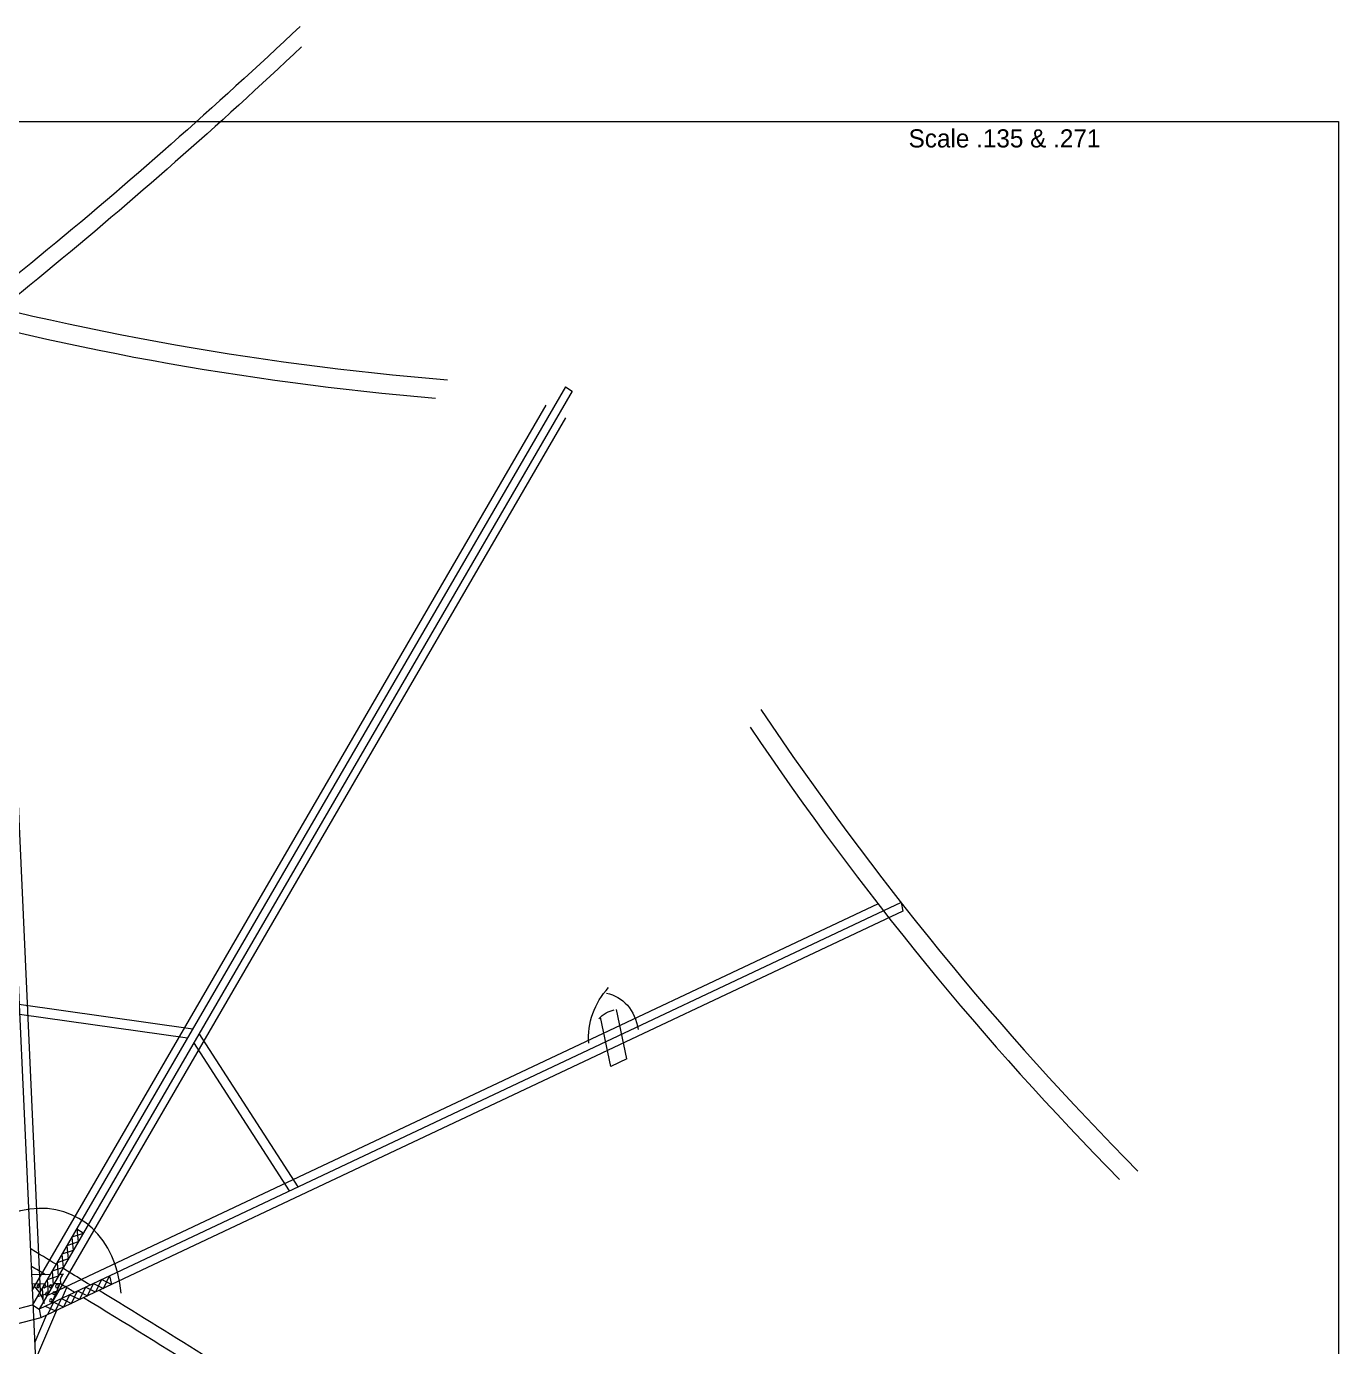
# Model space of a CAD drawing. Header units: inches. Extents: x -62.5 to -21, y 15.6 to 48.4.
# Drawn here: x -39.08 to -21.02, y 30.21 to 48.37 of the extents above; entities that cross this region are included whole.
import ezdxf

# ---------------------------------------------------------------- set-up
doc = ezdxf.new("R2010")
doc.units = ezdxf.units.IN
doc.header["$MEASUREMENT"] = 0
for name, color, linetype in [('Format', 7, 'Continuous'), ('Sail', 7, 'Continuous'), ('Station 6', 7, 'Continuous'), ('Stringers', 7, 'Continuous')]:
    doc.layers.add(name, color=color, linetype=linetype)

msp = doc.modelspace()

# ---------------------------------------------------------------- linework, layer by layer
at = {"layer": 'Format', "color": 7, "lineweight": 9}
for p, q in [((-62.525, 47.062), (-21.025, 47.062)), ((-21.025, 47.062), (-21.025, 15.562))]:
    msp.add_line(p, q, dxfattribs=at)
at = {"layer": 'Sail', "color": 7, "lineweight": 9}
for p, q in [((-38.946, 29.921), (-39.62, 44.537)), ((-39.492, 44.23), (-38.89, 30.968)), ((-31.662, 43.411), (-38.995, 30.786)), ((-31.662, 43.411), (-31.572, 43.352)), ((-31.572, 43.352), (-38.905, 30.727)), ((-31.932, 43.16), (-39.004, 30.984)), ((-31.662, 42.984), (-38.735, 30.808)), ((-27.046, 36.319), (-38.905, 30.727)), ((-27.046, 36.319), (-27.02, 36.199)), ((-27.02, 36.199), (-38.88, 30.607)), ((-27.362, 36.302), (-38.8, 30.909)), ((-36.792, 34.579), (-39.183, 34.917)), ((-36.865, 34.454), (-39.177, 34.781)), ((-31.037, 34.063), (-31.18, 34.743)), ((-30.818, 34.167), (-30.96, 34.847)), ((-35.343, 32.407), (-36.702, 34.52)), ((-35.459, 32.352), (-36.775, 34.395)), ((-30.818, 34.167), (-31.037, 34.063)), ((-38.387, 31.832), (-38.368, 31.652)), ((-38.387, 31.832), (-38.298, 31.774)), ((-38.368, 31.652), (-38.523, 31.599)), ((-38.523, 31.599), (-38.505, 31.417)), ((-38.3, 31.769), (-38.455, 31.716)), ((-38.455, 31.716), (-38.437, 31.534)), ((-38.505, 31.417), (-38.659, 31.365)), ((-38.437, 31.534), (-38.591, 31.481)), ((-38.591, 31.481), (-38.573, 31.299)), ((-38.573, 31.299), (-38.727, 31.248)), ((-38.727, 31.248), (-38.711, 31.062)), ((-38.659, 31.365), (-38.642, 31.181)), ((-38.711, 31.062), (-38.863, 31.014)), ((-38.642, 31.181), (-38.795, 31.131)), ((-38.795, 31.131), (-38.78, 30.943)), ((-38.24, 30.909), (-38.157, 31.08)), ((-38.157, 31.08), (-38.02, 31.012)), ((-38.047, 31.132), (-38.13, 30.961)), ((-37.91, 31.064), (-38.047, 31.132)), ((-38.02, 31.012), (-37.937, 31.184)), ((-37.937, 31.184), (-37.91, 31.064)), ((-38.78, 30.943), (-38.931, 30.897)), ((-38.863, 31.014), (-38.851, 30.821)), ((-38.68, 30.701), (-38.598, 30.872)), ((-38.598, 30.872), (-38.46, 30.805)), ((-38.487, 30.924), (-38.57, 30.753)), ((-38.35, 30.857), (-38.487, 30.924)), ((-38.46, 30.805), (-38.377, 30.976)), ((-38.377, 30.976), (-38.24, 30.909)), ((-38.267, 31.028), (-38.35, 30.857)), ((-38.13, 30.961), (-38.267, 31.028)), ((-39.277, 30.712), (-38.995, 30.787)), ((-38.995, 30.786), (-38.905, 30.727)), ((-38.905, 30.727), (-38.88, 30.607)), ((-38.82, 30.767), (-38.68, 30.701)), ((-38.709, 30.82), (-38.791, 30.649)), ((-38.57, 30.753), (-38.709, 30.82)), ((-38.88, 30.607), (-39.375, 30.477))]:
    msp.add_line(p, q, dxfattribs=at)
at = {"layer": 'Sail', "color": 7, "lineweight": 9, "extrusion": (0, 0, -1)}
for centre, major_axis, start_param, end_param in [((-63.142, 91.823), (-26.181, -55.903), 5.175005, 5.337348), ((-63.057, 91.603), (-26.181, -55.903), 5.176467, 5.335506), ((-30.669, 34.61), (0.345, 0.736), 4.067377, 5.114575), ((-31.328, 34.3), (0.345, 0.736), 6.094255, 7.141452), ((-30.999, 34.455), (0.172, 0.368), 5.093773, 5.773446)]:
    msp.add_ellipse(centre, major_axis=major_axis, ratio=0.789794, start_param=start_param, end_param=end_param, dxfattribs=at)
at = {"layer": 'Sail', "color": 7, "lineweight": 9}
for centre, major_axis, start_param, end_param in [((-20.634, 102.977), (-26.181, -55.903), 0.123872, 0.286214), ((-20.7, 102.717), (-26.181, -55.903), 0.125188, 0.284228), ((13.626, 80.587), (-26.181, -55.903), 5.839469, 6.001811), ((13.437, 80.407), (-26.181, -55.903), 5.840917, 5.999957), ((-39.127, 30.542), (0.69, 1.473), 5.326238, 8.174776)]:
    msp.add_ellipse(centre, major_axis=major_axis, ratio=0.789794, start_param=start_param, end_param=end_param, dxfattribs=at)
at = {"layer": 'Station 6', "color": 7, "lineweight": 9}
for p, q in [((-38.754, 31.201), (-39.005, 31.197)), ((-38.829, 31.073), (-38.999, 31.07)), ((-38.731, 30.809), (-38.616, 31.077)), ((-38.616, 31.077), (-38.703, 31.075)), ((-38.581, 31.204), (-38.629, 31.204)), ((-38.616, 31.077), (-38.608, 31.083)), ((-38.589, 30.876), (-38.526, 31.023)), ((-38.951, 30.039), (-38.661, 30.71)), ((-38.962, 30.276), (-38.803, 30.643))]:
    msp.add_line(p, q, dxfattribs=at)
at = {"layer": 'Station 6', "color": 7, "lineweight": 9, "extrusion": (0, 0, -1)}
for centre, major_axis, start_param, end_param in [((-38.911, 31.071), (-0.0342, -0.0585), 0.183629, 1.08082), ((-38.918, 31.039), (0.0108, 0.0184), 4.183899346466941, 10.46708465364653), ((-38.832, 31.041), (0.0108, 0.0184), 4.183899346466845, 10.46708465364643), ((-38.745, 31.042), (0.0108, 0.0184), 4.183899346466941, 10.46708465364653), ((-38.659, 31.044), (0.0129, 0.0221), 4.183899346466848, 10.46708465364643), ((-39.479, 30.412), (0.41, 0.702), 0.18363, 0.619167), ((-38.796, 30.938), (0.0129, 0.0221), 4.183899346466923, 10.46708465364651), ((-38.701, 30.946), (0.0108, 0.0184), 4.183899346466941, 10.46708465364653), ((-38.743, 30.849), (0.0108, 0.0184), 4.183899346466941, 10.46708465364653)]:
    msp.add_ellipse(centre, major_axis=major_axis, ratio=0.764351, start_param=start_param, end_param=end_param, dxfattribs=at)
at = {"layer": 'Station 6', "color": 7, "lineweight": 9}
msp.add_ellipse((-38.531, 31.141), major_axis=(0.0514, 0.088), ratio=0.764351, start_param=1.154803, end_param=3.249772, dxfattribs=at)
at = {"layer": 'Stringers', "color": 7, "lineweight": 9}
for points in [[(-38.672, 31.343), (-38.788, 31.414), (-38.904, 31.484), (-39.021, 31.554)], [(-38.819, 31.2), (-38.883, 31.239), (-38.946, 31.277), (-39.01, 31.315)], [(-36.601, 29.834), (-37.159, 30.184), (-37.723, 30.534), (-38.295, 30.883)]]:
    msp.add_open_spline(points, degree=3, dxfattribs=at)
for points, knots in [([(-38.202, 31.059), (-38.299, 31.117), (-38.425, 31.194), (-38.551, 31.27), (-38.58, 31.288)], [0, 0, 0, 0, 0.770943, 1, 1, 1, 1]), ([(-38.418, 30.957), (-38.467, 30.987), (-38.527, 31.023), (-38.587, 31.06), (-38.598, 31.066)], [0, 0, 0, 0, 0.821012, 1, 1, 1, 1]), ([(-23.272, 20.91), (-23.42, 21.022), (-24.43, 21.759), (-26.399, 23.159), (-29.21, 25.173), (-32.114, 27.193), (-35.109, 29.134), (-37.12, 30.397), (-38.08, 30.984)], [0, 0, 0, 0, 0.035055, 0.234052, 0.432382, 0.630223, 0.827538, 1, 1, 1, 1])]:
    msp.add_open_spline(points, degree=3, knots=knots, dxfattribs=at)

# ---------------------------------------------------------------- texts
at = {"layer": 'Format', "color": 7, "lineweight": 9, "insert": (-26.942, 46.955), "char_height": 0.25, "width": 6.125, "attachment_point": 1}
msp.add_mtext('{\\C7;\\l\\Fplotter|b0|i0|c00|p34;\\H1.00x;Scale .135 & .271  \\P}', dxfattribs=at)

doc.saveas('drawing.dxf')
